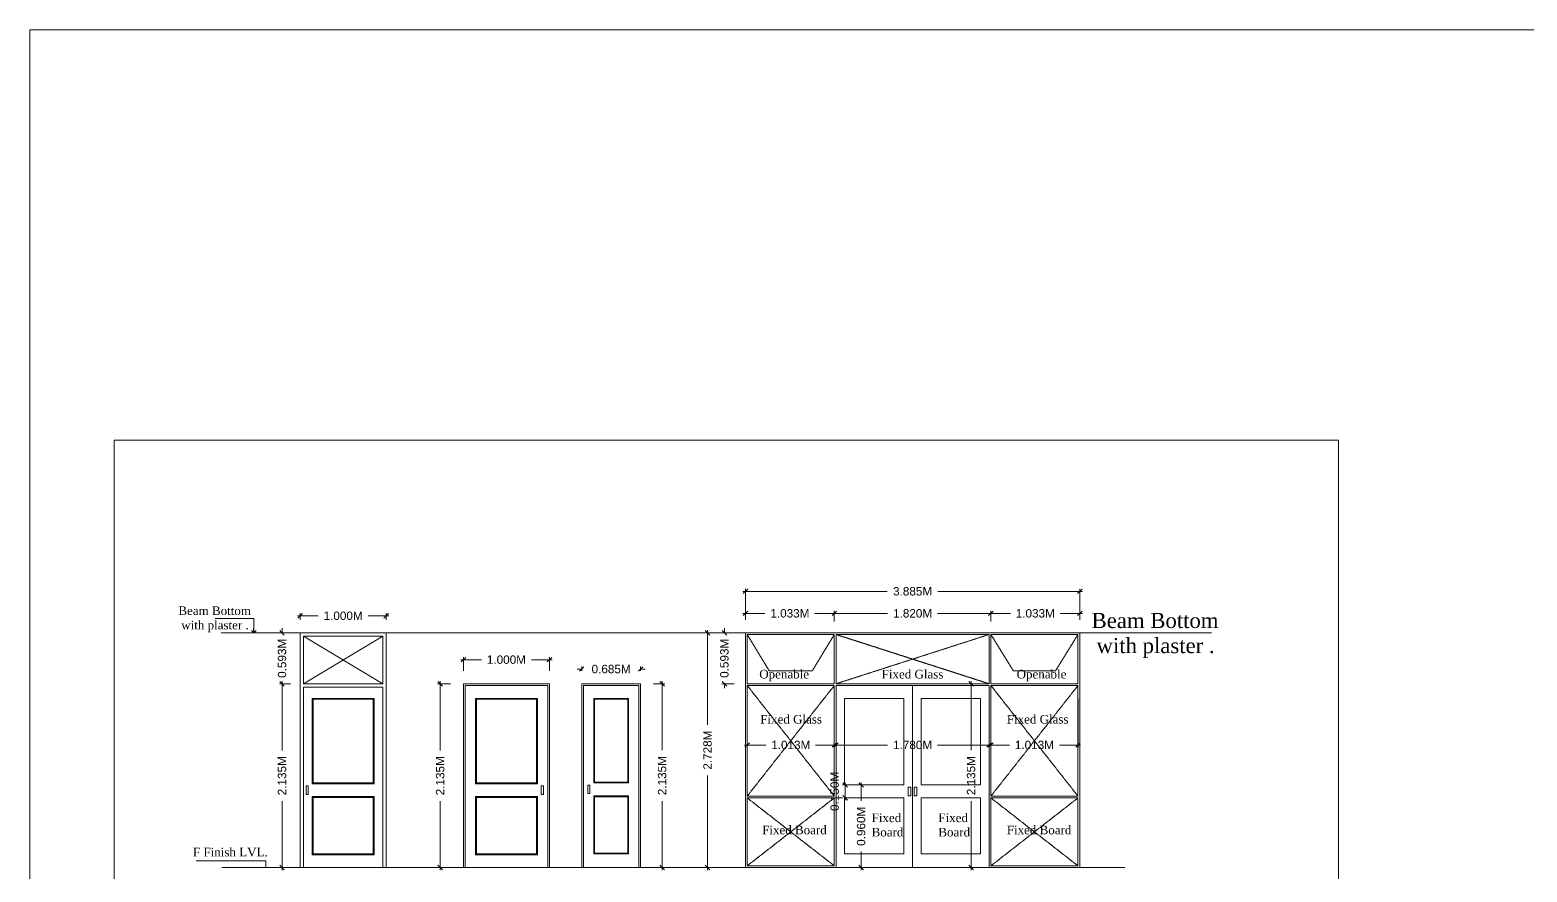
# Model space of a CAD drawing. Header units: metres. Extents: x 1545540 to 2027037, y 435419 to 693806.
# Drawn here: x 1722052 to 1739453, y 469686 to 479468 of the extents above; entities that cross this region are included whole.
import ezdxf

# ---------------------------------------------------------------- set-up
doc = ezdxf.new("R2010")
doc.units = ezdxf.units.M
doc.header["$LTSCALE"] = 1000
doc.header["$PDMODE"] = 35
doc.linetypes.add('ACAD_ISO02W100', pattern=[15, 12, -3])
doc.layers.get('Defpoints').update_dxf_attribs({"lineweight": 18})
doc.layers.add('dimen', color=1, linetype='Continuous')
doc.layers.add('text', color=7, linetype='Continuous')
doc.layers.add('elevation', color=1, linetype='Continuous', lineweight=13)
doc.layers.add('Window n door', color=150, linetype='Continuous', lineweight=15)
doc.styles.add('dim-stylus bt', font='arial.ttf')
doc.styles.add('L120', font='simplex.shx', dxfattribs={"height": 1})
doc.dimstyles.new('1      100 (big)', dxfattribs={"dimscale": 75, "dimtxt": 5, "dimasz": 3.5, "dimexe": 1.5, "dimexo": 2, "dimgap": 1, "dimtad": 0, "dimdec": 3, "dimlfac": 0.001, "dimzin": 0, "dimdsep": 46, "dimtxsty": 'dim-stylus bt', "dimblk": 'OBLIQUE', "dimcen": 0, "dimdle": 0.6, "dimclrd": 256, "dimclre": 7, "dimclrt": 256, "dimadec": 0, "dimazin": 0, "dimtfac": 0.7, "dimtdec": 3, "dimtofl": 0, "dimtmove": 1, "dimatfit": 3, "dimldrblk": 'OPEN90', "dimfxl": 0, "dimtolj": 1, "dimtzin": 0, "dimlwd": 15, "dimlwe": 15, "dimarcsym": 0})
doc.dimstyles.new('Tabrej', dxfattribs={"dimtxt": 0.32, "dimasz": 0.2, "dimexe": 0, "dimexo": 0.15, "dimgap": 0.09, "dimtad": 0, "dimdec": 3, "dimzin": 0, "dimdsep": 46, "dimtxsty": 'dim-stylus bt', "dimblk": 'ARCHTICK', "dimcen": 0, "dimdle": 0.05, "dimclrd": 256, "dimclre": 256, "dimclrt": 7, "dimadec": 0, "dimazin": 0, "dimtfac": 1, "dimtdec": 3, "dimtofl": 0, "dimtmove": 0, "dimatfit": 1, "dimfxl": 0, "dimtolj": 1, "dimtzin": 0, "dimlwd": -1, "dimlwe": -1, "dimarcsym": 0})

# ---------------------------------------------------------------- blocks, each defined once
blk = doc.blocks.new('_ArchTick')
at = {"color": 0, "const_width": 0.15}
blk.add_lwpolyline([(-0.5, -0.5), (0.5, 0.5)], dxfattribs=at)
blk = doc.blocks.new('_Oblique')
at = {"color": 0, "linetype": 'ByBlock', "lineweight": -2}
blk.add_line((-0.5, -0.5), (0.5, 0.5), dxfattribs=at)
blk = doc.blocks.new('*D315')
at = {"layer": 'Defpoints', "color": 0, "transparency": 16777216}
for p in [(1730369, 472466), (1730124, 471873), (1730389, 471873)]:
    blk.add_point(p, dxfattribs=at)
at = {"layer": 'dimen', "color": 7, "lineweight": 15, "transparency": 16777216}
for p, q in [((1730219, 472466), (1730094, 472466)), ((1730239, 471873), (1730094, 471873))]:
    blk.add_line(p, q, dxfattribs=at)
at = {"layer": 'dimen', "lineweight": 15, "transparency": 16777216}
for p, q in [((1730124, 472466), (1730124, 472518)), ((1730124, 471873), (1730124, 471821))]:
    blk.add_line(p, q, dxfattribs=at)
at = {"layer": 'dimen', "lineweight": 15, "transparency": 16777216, "xscale": 52.5, "yscale": 52.5, "zscale": 52.5}
for p, rotation in [((1730124, 472466), 270), ((1730124, 471873), 90)]:
    blk.add_blockref('_Oblique', p, dxfattribs=dict(at, rotation=rotation))
at = {"layer": 'dimen', "transparency": 16777216, "insert": (1730124, 472169), "char_height": 97.5, "attachment_point": 5, "rotation": 90, "style": 'dim-stylus bt'}
blk.add_mtext('\\A1;0.593M', dxfattribs=at)
blk = doc.blocks.new('_Open90')
at = {"color": 0, "linetype": 'ByBlock', "lineweight": -2}
for p, q in [((0, 0), (-1, 0)), ((-0.5, 0.5), (0, 0)), ((0, 0), (-0.5, -0.5))]:
    blk.add_line(p, q, dxfattribs=at)
blk = doc.blocks.new('*D316')
at = {"layer": 'Defpoints', "color": 0, "transparency": 16777216}
for p in [(1730369, 472466), (1729928, 469738), (1730369, 469738)]:
    blk.add_point(p, dxfattribs=at)
at = {"layer": 'dimen', "color": 7, "lineweight": 15, "transparency": 16777216}
for p, q in [((1730219, 472466), (1729898, 472466)), ((1730219, 469738), (1729898, 469738))]:
    blk.add_line(p, q, dxfattribs=at)
at = {"layer": 'dimen', "lineweight": 15, "transparency": 16777216}
for p, q in [((1729928, 472496), (1729928, 471397)), ((1729928, 469708), (1729928, 470807))]:
    blk.add_line(p, q, dxfattribs=at)
at = {"layer": 'dimen', "lineweight": 15, "transparency": 16777216, "xscale": 52.5, "yscale": 52.5, "zscale": 52.5}
for p, rotation in [((1729928, 472466), 90), ((1729928, 469738), 270)]:
    blk.add_blockref('_Oblique', p, dxfattribs=dict(at, rotation=rotation))
at = {"layer": 'dimen', "transparency": 16777216, "insert": (1729928, 471102), "char_height": 97.5, "attachment_point": 5, "rotation": 90, "style": 'dim-stylus bt'}
blk.add_mtext('\\A1;2.728M', dxfattribs=at)
blk = doc.blocks.new('*D317')
at = {"layer": 'Defpoints', "color": 0, "transparency": 16777216}
for p in [(1733221, 472691), (1731401, 472446), (1733221, 472446)]:
    blk.add_point(p, dxfattribs=at)
at = {"layer": 'dimen', "lineweight": 15, "transparency": 16777216}
for p, q in [((1731371, 472691), (1732021, 472691)), ((1733251, 472691), (1732601, 472691))]:
    blk.add_line(p, q, dxfattribs=at)
at = {"layer": 'dimen', "color": 7, "lineweight": 15, "transparency": 16777216}
for p, q in [((1731401, 472596), (1731401, 472721)), ((1733221, 472596), (1733221, 472721))]:
    blk.add_line(p, q, dxfattribs=at)
at = {"layer": 'dimen', "lineweight": 15, "transparency": 16777216, "xscale": 52.5, "yscale": 52.5, "zscale": 52.5, "rotation": 180}
blk.add_blockref('_Oblique', (1731401, 472691), dxfattribs=at)
at = {"layer": 'dimen', "lineweight": 15, "transparency": 16777216, "xscale": 52.5, "yscale": 52.5, "zscale": 52.5}
blk.add_blockref('_Oblique', (1733221, 472691), dxfattribs=at)
at = {"layer": 'dimen', "transparency": 16777216, "insert": (1732311, 472691), "char_height": 97.5, "attachment_point": 5, "style": 'dim-stylus bt'}
blk.add_mtext('\\A1;1.820M', dxfattribs=at)
blk = doc.blocks.new('*D318')
at = {"layer": 'Defpoints', "color": 0, "transparency": 16777216}
for p in [(1730369, 472691), (1730369, 472466), (1731401, 472446)]:
    blk.add_point(p, dxfattribs=at)
at = {"layer": 'dimen', "lineweight": 15, "transparency": 16777216}
for p, q in [((1730339, 472691), (1730595, 472691)), ((1731431, 472691), (1731174, 472691))]:
    blk.add_line(p, q, dxfattribs=at)
at = {"layer": 'dimen', "color": 7, "lineweight": 15, "transparency": 16777216}
for p, q in [((1730369, 472616), (1730369, 472721)), ((1731401, 472596), (1731401, 472721))]:
    blk.add_line(p, q, dxfattribs=at)
at = {"layer": 'dimen', "lineweight": 15, "transparency": 16777216, "xscale": 52.5, "yscale": 52.5, "zscale": 52.5, "rotation": 180}
blk.add_blockref('_Oblique', (1730369, 472691), dxfattribs=at)
at = {"layer": 'dimen', "lineweight": 15, "transparency": 16777216, "xscale": 52.5, "yscale": 52.5, "zscale": 52.5}
blk.add_blockref('_Oblique', (1731401, 472691), dxfattribs=at)
at = {"layer": 'dimen', "transparency": 16777216, "insert": (1730885, 472691), "char_height": 97.5, "attachment_point": 5, "style": 'dim-stylus bt'}
blk.add_mtext('\\A1;1.033M', dxfattribs=at)
blk = doc.blocks.new('*D319')
at = {"layer": 'Defpoints', "color": 0, "transparency": 16777216}
for p in [(1734254, 472691), (1734254, 472466), (1733221, 472446)]:
    blk.add_point(p, dxfattribs=at)
at = {"layer": 'dimen', "lineweight": 15, "transparency": 16777216}
for p, q in [((1733191, 472691), (1733448, 472691)), ((1734284, 472691), (1734027, 472691))]:
    blk.add_line(p, q, dxfattribs=at)
at = {"layer": 'dimen', "color": 7, "lineweight": 15, "transparency": 16777216}
for p, q in [((1733221, 472596), (1733221, 472721)), ((1734254, 472616), (1734254, 472721))]:
    blk.add_line(p, q, dxfattribs=at)
at = {"layer": 'dimen', "lineweight": 15, "transparency": 16777216, "xscale": 52.5, "yscale": 52.5, "zscale": 52.5, "rotation": 180}
blk.add_blockref('_Oblique', (1733221, 472691), dxfattribs=at)
at = {"layer": 'dimen', "lineweight": 15, "transparency": 16777216, "xscale": 52.5, "yscale": 52.5, "zscale": 52.5}
blk.add_blockref('_Oblique', (1734254, 472691), dxfattribs=at)
at = {"layer": 'dimen', "transparency": 16777216, "insert": (1733737, 472691), "char_height": 97.5, "attachment_point": 5, "style": 'dim-stylus bt'}
blk.add_mtext('\\A1;1.033M', dxfattribs=at)
blk = doc.blocks.new('*D320')
at = {"layer": 'Defpoints', "color": 0, "transparency": 16777216}
for p in [(1734254, 472947), (1730369, 472466), (1734254, 472466)]:
    blk.add_point(p, dxfattribs=at)
at = {"layer": 'dimen', "color": 7, "lineweight": 15, "transparency": 16777216}
for p, q in [((1730369, 472616), (1730369, 472977)), ((1734254, 472616), (1734254, 472977))]:
    blk.add_line(p, q, dxfattribs=at)
at = {"layer": 'dimen', "lineweight": 15, "transparency": 16777216}
for p, q in [((1730339, 472947), (1732017, 472947)), ((1734284, 472947), (1732605, 472947))]:
    blk.add_line(p, q, dxfattribs=at)
at = {"layer": 'dimen', "lineweight": 15, "transparency": 16777216, "xscale": 52.5, "yscale": 52.5, "zscale": 52.5, "rotation": 180}
blk.add_blockref('_Oblique', (1730369, 472947), dxfattribs=at)
at = {"layer": 'dimen', "lineweight": 15, "transparency": 16777216, "xscale": 52.5, "yscale": 52.5, "zscale": 52.5}
blk.add_blockref('_Oblique', (1734254, 472947), dxfattribs=at)
at = {"layer": 'dimen', "transparency": 16777216, "insert": (1732311, 472947), "char_height": 97.5, "attachment_point": 5, "style": 'dim-stylus bt'}
blk.add_mtext('\\A1;3.885M', dxfattribs=at)
blk = doc.blocks.new('*D321')
at = {"layer": 'Defpoints', "color": 0, "transparency": 16777216}
for p in [(1730389, 471853), (1731401, 471853), (1731401, 471162)]:
    blk.add_point(p, dxfattribs=at)
at = {"layer": 'dimen', "color": 7, "lineweight": 15, "transparency": 16777216}
for p, q in [((1730389, 471703), (1730389, 471132)), ((1731401, 471703), (1731401, 471132))]:
    blk.add_line(p, q, dxfattribs=at)
at = {"layer": 'dimen', "lineweight": 15, "transparency": 16777216}
for p, q in [((1730359, 471162), (1730605, 471162)), ((1731431, 471162), (1731184, 471162))]:
    blk.add_line(p, q, dxfattribs=at)
at = {"layer": 'dimen', "lineweight": 15, "transparency": 16777216, "xscale": 52.5, "yscale": 52.5, "zscale": 52.5, "rotation": 180}
blk.add_blockref('_Oblique', (1730389, 471162), dxfattribs=at)
at = {"layer": 'dimen', "lineweight": 15, "transparency": 16777216, "xscale": 52.5, "yscale": 52.5, "zscale": 52.5}
blk.add_blockref('_Oblique', (1731401, 471162), dxfattribs=at)
at = {"layer": 'dimen', "transparency": 16777216, "insert": (1730895, 471162), "char_height": 97.5, "attachment_point": 5, "style": 'dim-stylus bt'}
blk.add_mtext('\\A1;1.013M', dxfattribs=at)
blk = doc.blocks.new('*D322')
at = {"layer": 'Defpoints', "color": 0, "transparency": 16777216}
for p in [(1731421, 471853), (1733201, 471853), (1731421, 471162)]:
    blk.add_point(p, dxfattribs=at)
at = {"layer": 'dimen', "color": 7, "lineweight": 15, "transparency": 16777216}
for p, q in [((1731421, 471703), (1731421, 471132)), ((1733201, 471703), (1733201, 471132))]:
    blk.add_line(p, q, dxfattribs=at)
at = {"layer": 'dimen', "lineweight": 15, "transparency": 16777216}
for p, q in [((1731391, 471162), (1732021, 471162)), ((1733231, 471162), (1732601, 471162))]:
    blk.add_line(p, q, dxfattribs=at)
at = {"layer": 'dimen', "lineweight": 15, "transparency": 16777216, "xscale": 52.5, "yscale": 52.5, "zscale": 52.5, "rotation": 180}
blk.add_blockref('_Oblique', (1731421, 471162), dxfattribs=at)
at = {"layer": 'dimen', "lineweight": 15, "transparency": 16777216, "xscale": 52.5, "yscale": 52.5, "zscale": 52.5}
blk.add_blockref('_Oblique', (1733201, 471162), dxfattribs=at)
at = {"layer": 'dimen', "transparency": 16777216, "insert": (1732311, 471162), "char_height": 97.5, "attachment_point": 5, "style": 'dim-stylus bt'}
blk.add_mtext('\\A1;1.780M', dxfattribs=at)
blk = doc.blocks.new('*D323')
at = {"layer": 'Defpoints', "color": 0, "transparency": 16777216}
for p in [(1733221, 471853), (1734234, 471853), (1733221, 471162)]:
    blk.add_point(p, dxfattribs=at)
at = {"layer": 'dimen', "color": 7, "lineweight": 15, "transparency": 16777216}
for p, q in [((1733221, 471703), (1733221, 471132)), ((1734234, 471703), (1734234, 471132))]:
    blk.add_line(p, q, dxfattribs=at)
at = {"layer": 'dimen', "lineweight": 15, "transparency": 16777216}
for p, q in [((1733191, 471162), (1733438, 471162)), ((1734264, 471162), (1734017, 471162))]:
    blk.add_line(p, q, dxfattribs=at)
at = {"layer": 'dimen', "lineweight": 15, "transparency": 16777216, "xscale": 52.5, "yscale": 52.5, "zscale": 52.5, "rotation": 180}
blk.add_blockref('_Oblique', (1733221, 471162), dxfattribs=at)
at = {"layer": 'dimen', "lineweight": 15, "transparency": 16777216, "xscale": 52.5, "yscale": 52.5, "zscale": 52.5}
blk.add_blockref('_Oblique', (1734234, 471162), dxfattribs=at)
at = {"layer": 'dimen', "transparency": 16777216, "insert": (1733727, 471162), "char_height": 97.5, "attachment_point": 5, "style": 'dim-stylus bt'}
blk.add_mtext('\\A1;1.013M', dxfattribs=at)
blk = doc.blocks.new('*D324')
at = {"layer": 'Defpoints', "color": 0, "transparency": 16777216}
for p in [(1731713, 470698), (1731713, 470698), (1731713, 469738)]:
    blk.add_point(p, dxfattribs=at)
at = {"layer": 'dimen', "lineweight": 15, "transparency": 16777216}
for p, q in [((1731713, 470728), (1731713, 470512)), ((1731713, 469708), (1731713, 469924))]:
    blk.add_line(p, q, dxfattribs=at)
at = {"layer": 'dimen', "color": 7, "lineweight": 15, "transparency": 16777216}
for p, q in [((1731563, 470698), (1731683, 470698)), ((1731563, 469738), (1731683, 469738))]:
    blk.add_line(p, q, dxfattribs=at)
at = {"layer": 'dimen', "lineweight": 15, "transparency": 16777216, "xscale": 52.5, "yscale": 52.5, "zscale": 52.5}
for p, rotation in [((1731713, 470698), 90), ((1731713, 469738), 270)]:
    blk.add_blockref('_Oblique', p, dxfattribs=dict(at, rotation=rotation))
at = {"layer": 'dimen', "transparency": 16777216, "insert": (1731713, 470218), "char_height": 97.5, "attachment_point": 5, "rotation": 90, "style": 'dim-stylus bt'}
blk.add_mtext('\\A1;0.960M', dxfattribs=at)
blk = doc.blocks.new('*D325')
at = {"layer": 'Defpoints', "color": 0, "transparency": 16777216}
for p in [(1731528, 470548), (1731528, 470548), (1732211, 470698)]:
    blk.add_point(p, dxfattribs=at)
at = {"layer": 'dimen', "lineweight": 15, "transparency": 16777216}
blk.add_line((1731528, 470728), (1731528, 470518), dxfattribs=at)
at = {"layer": 'dimen', "color": 7, "lineweight": 15, "transparency": 16777216}
for p, q in [((1731378, 470548), (1731498, 470548)), ((1732061, 470698), (1731498, 470698))]:
    blk.add_line(p, q, dxfattribs=at)
at = {"layer": 'dimen', "lineweight": 15, "transparency": 16777216, "xscale": 52.5, "yscale": 52.5, "zscale": 52.5}
for p, rotation in [((1731528, 470698), 90), ((1731528, 470548), 270)]:
    blk.add_blockref('_Oblique', p, dxfattribs=dict(at, rotation=rotation))
at = {"layer": 'dimen', "transparency": 16777216, "insert": (1731405, 470623), "char_height": 97.5, "attachment_point": 5, "rotation": 90, "style": 'dim-stylus bt'}
blk.add_mtext('\\A1;0.150M', dxfattribs=at)
blk = doc.blocks.new('*D326')
at = {"layer": 'Defpoints', "color": 0, "transparency": 16777216}
for p in [(1732991, 471873), (1732991, 469738), (1732991, 469738)]:
    blk.add_point(p, dxfattribs=at)
at = {"layer": 'dimen', "color": 7, "lineweight": 15, "transparency": 16777216}
for p, q in [((1732841, 471873), (1732961, 471873)), ((1732841, 469738), (1732961, 469738))]:
    blk.add_line(p, q, dxfattribs=at)
at = {"layer": 'dimen', "lineweight": 15, "transparency": 16777216}
for p, q in [((1732991, 471903), (1732991, 471101)), ((1732991, 469708), (1732991, 470511))]:
    blk.add_line(p, q, dxfattribs=at)
at = {"layer": 'dimen', "lineweight": 15, "transparency": 16777216, "xscale": 52.5, "yscale": 52.5, "zscale": 52.5}
for p, rotation in [((1732991, 471873), 90), ((1732991, 469738), 270)]:
    blk.add_blockref('_Oblique', p, dxfattribs=dict(at, rotation=rotation))
at = {"layer": 'dimen', "transparency": 16777216, "insert": (1732991, 470806), "char_height": 97.5, "attachment_point": 5, "rotation": 90, "style": 'dim-stylus bt'}
blk.add_mtext('\\A1;2.135M', dxfattribs=at)
blk = doc.blocks.new('*D341')
at = {"layer": 'Defpoints', "color": 0, "transparency": 16777216}
for p in [(1726192, 472663), (1725192, 472466), (1726192, 472466)]:
    blk.add_point(p, dxfattribs=at)
at = {"layer": 'dimen', "lineweight": 15, "transparency": 16777216}
for p, q in [((1725162, 472663), (1725402, 472663)), ((1726222, 472663), (1725982, 472663))]:
    blk.add_line(p, q, dxfattribs=at)
at = {"layer": 'dimen', "color": 7, "lineweight": 15, "transparency": 16777216}
for p, q in [((1725192, 472616), (1725192, 472693)), ((1726192, 472616), (1726192, 472693))]:
    blk.add_line(p, q, dxfattribs=at)
at = {"layer": 'dimen', "lineweight": 15, "transparency": 16777216, "xscale": 52.5, "yscale": 52.5, "zscale": 52.5, "rotation": 180}
blk.add_blockref('_Oblique', (1725192, 472663), dxfattribs=at)
at = {"layer": 'dimen', "lineweight": 15, "transparency": 16777216, "xscale": 52.5, "yscale": 52.5, "zscale": 52.5}
blk.add_blockref('_Oblique', (1726192, 472663), dxfattribs=at)
at = {"layer": 'dimen', "transparency": 16777216, "insert": (1725692, 472663), "char_height": 97.5, "attachment_point": 5, "style": 'dim-stylus bt'}
blk.add_mtext('\\A1;1.000M', dxfattribs=at)
blk = doc.blocks.new('*D342')
at = {"layer": 'Defpoints', "color": 0, "transparency": 16777216}
for p in [(1724982, 472466), (1725230, 472466), (1725230, 471873)]:
    blk.add_point(p, dxfattribs=at)
at = {"layer": 'dimen', "color": 7, "lineweight": 15, "transparency": 16777216}
for p, q in [((1725080, 472466), (1724952, 472466)), ((1725080, 471873), (1724952, 471873))]:
    blk.add_line(p, q, dxfattribs=at)
at = {"layer": 'dimen', "lineweight": 15, "transparency": 16777216}
for p, q in [((1724982, 472466), (1724982, 472518)), ((1724982, 471873), (1724982, 471820))]:
    blk.add_line(p, q, dxfattribs=at)
at = {"layer": 'dimen', "lineweight": 15, "transparency": 16777216, "xscale": 52.5, "yscale": 52.5, "zscale": 52.5}
for p, rotation in [((1724982, 472466), 270), ((1724982, 471873), 90)]:
    blk.add_blockref('_Oblique', p, dxfattribs=dict(at, rotation=rotation))
at = {"layer": 'dimen', "transparency": 16777216, "insert": (1724982, 472169), "char_height": 97.5, "attachment_point": 5, "rotation": 90, "style": 'dim-stylus bt'}
blk.add_mtext('\\A1;0.593M', dxfattribs=at)
blk = doc.blocks.new('*D343')
at = {"layer": 'Defpoints', "color": 0, "transparency": 16777216}
for p in [(1725230, 471873), (1724982, 469738), (1725230, 469738)]:
    blk.add_point(p, dxfattribs=at)
at = {"layer": 'dimen', "color": 7, "lineweight": 15, "transparency": 16777216}
for p, q in [((1725080, 471873), (1724952, 471873)), ((1725080, 469738), (1724952, 469738))]:
    blk.add_line(p, q, dxfattribs=at)
at = {"layer": 'dimen', "lineweight": 15, "transparency": 16777216}
for p, q in [((1724982, 471903), (1724982, 471100)), ((1724982, 469708), (1724982, 470510))]:
    blk.add_line(p, q, dxfattribs=at)
at = {"layer": 'dimen', "lineweight": 15, "transparency": 16777216, "xscale": 52.5, "yscale": 52.5, "zscale": 52.5}
for p, rotation in [((1724982, 471873), 90), ((1724982, 469738), 270)]:
    blk.add_blockref('_Oblique', p, dxfattribs=dict(at, rotation=rotation))
at = {"layer": 'dimen', "transparency": 16777216, "insert": (1724982, 470805), "char_height": 97.5, "attachment_point": 5, "rotation": 90, "style": 'dim-stylus bt'}
blk.add_mtext('\\A1;2.135M', dxfattribs=at)
blk = doc.blocks.new('*D344')
at = {"layer": 'Defpoints', "color": 0, "transparency": 16777216}
for p in [(1726820, 471873), (1727090, 471873), (1727090, 469738)]:
    blk.add_point(p, dxfattribs=at)
at = {"layer": 'dimen', "color": 7, "lineweight": 15, "transparency": 16777216}
for p, q in [((1726940, 471873), (1726790, 471873)), ((1726940, 469738), (1726790, 469738))]:
    blk.add_line(p, q, dxfattribs=at)
at = {"layer": 'dimen', "lineweight": 15, "transparency": 16777216}
for p, q in [((1726820, 471903), (1726820, 471100)), ((1726820, 469708), (1726820, 470510))]:
    blk.add_line(p, q, dxfattribs=at)
at = {"layer": 'dimen', "lineweight": 15, "transparency": 16777216, "xscale": 52.5, "yscale": 52.5, "zscale": 52.5}
for p, rotation in [((1726820, 471873), 90), ((1726820, 469738), 270)]:
    blk.add_blockref('_Oblique', p, dxfattribs=dict(at, rotation=rotation))
at = {"layer": 'dimen', "transparency": 16777216, "insert": (1726820, 470805), "char_height": 97.5, "attachment_point": 5, "rotation": 90, "style": 'dim-stylus bt'}
blk.add_mtext('\\A1;2.135M', dxfattribs=at)
blk = doc.blocks.new('*D345')
at = {"layer": 'Defpoints', "color": 0, "transparency": 16777216}
for p in [(1728090, 472153), (1727090, 471873), (1728090, 471873)]:
    blk.add_point(p, dxfattribs=at)
at = {"layer": 'dimen', "lineweight": 15, "transparency": 16777216}
for p, q in [((1727060, 472153), (1727301, 472153)), ((1728120, 472153), (1727880, 472153))]:
    blk.add_line(p, q, dxfattribs=at)
at = {"layer": 'dimen', "color": 7, "lineweight": 15, "transparency": 16777216}
for p, q in [((1727090, 472023), (1727090, 472183)), ((1728090, 472023), (1728090, 472183))]:
    blk.add_line(p, q, dxfattribs=at)
at = {"layer": 'dimen', "lineweight": 15, "transparency": 16777216, "xscale": 52.5, "yscale": 52.5, "zscale": 52.5, "rotation": 180}
blk.add_blockref('_Oblique', (1727090, 472153), dxfattribs=at)
at = {"layer": 'dimen', "lineweight": 15, "transparency": 16777216, "xscale": 52.5, "yscale": 52.5, "zscale": 52.5}
blk.add_blockref('_Oblique', (1728090, 472153), dxfattribs=at)
at = {"layer": 'dimen', "transparency": 16777216, "insert": (1727590, 472153), "char_height": 97.5, "attachment_point": 5, "style": 'dim-stylus bt'}
blk.add_mtext('\\A1;1.000M', dxfattribs=at)
blk = doc.blocks.new('*D346')
at = {"layer": 'Defpoints', "color": 0, "transparency": 16777216}
for p in [(1728465, 472044), (1728465, 471873), (1729150, 471873)]:
    blk.add_point(p, dxfattribs=at)
at = {"layer": 'dimen', "lineweight": 15, "transparency": 16777216}
for p, q in [((1728465, 472044), (1728412, 472044)), ((1729150, 472044), (1729202, 472044))]:
    blk.add_line(p, q, dxfattribs=at)
at = {"layer": 'dimen', "color": 7, "lineweight": 15, "transparency": 16777216}
for p, q in [((1728465, 472023), (1728465, 472074)), ((1729150, 472023), (1729150, 472074))]:
    blk.add_line(p, q, dxfattribs=at)
at = {"layer": 'dimen', "lineweight": 15, "transparency": 16777216, "xscale": 52.5, "yscale": 52.5, "zscale": 52.5}
blk.add_blockref('_Oblique', (1728465, 472044), dxfattribs=at)
at = {"layer": 'dimen', "lineweight": 15, "transparency": 16777216, "xscale": 52.5, "yscale": 52.5, "zscale": 52.5, "rotation": 180}
blk.add_blockref('_Oblique', (1729150, 472044), dxfattribs=at)
at = {"layer": 'dimen', "transparency": 16777216, "insert": (1728807, 472044), "char_height": 97.5, "attachment_point": 5, "style": 'dim-stylus bt'}
blk.add_mtext('\\A1;0.685M', dxfattribs=at)
blk = doc.blocks.new('*D347')
at = {"layer": 'Defpoints', "color": 0, "transparency": 16777216}
for p in [(1729150, 471873), (1729150, 469738), (1729400, 469738)]:
    blk.add_point(p, dxfattribs=at)
at = {"layer": 'dimen', "color": 7, "lineweight": 15, "transparency": 16777216}
for p, q in [((1729300, 471873), (1729430, 471873)), ((1729300, 469738), (1729430, 469738))]:
    blk.add_line(p, q, dxfattribs=at)
at = {"layer": 'dimen', "lineweight": 15, "transparency": 16777216}
for p, q in [((1729400, 471903), (1729400, 471101)), ((1729400, 469708), (1729400, 470511))]:
    blk.add_line(p, q, dxfattribs=at)
at = {"layer": 'dimen', "lineweight": 15, "transparency": 16777216, "xscale": 52.5, "yscale": 52.5, "zscale": 52.5}
for p, rotation in [((1729400, 471873), 90), ((1729400, 469738), 270)]:
    blk.add_blockref('_Oblique', p, dxfattribs=dict(at, rotation=rotation))
at = {"layer": 'dimen', "transparency": 16777216, "insert": (1729400, 470806), "char_height": 97.5, "attachment_point": 5, "rotation": 90, "style": 'dim-stylus bt'}
blk.add_mtext('\\A1;2.135M', dxfattribs=at)

msp = doc.modelspace()

# ---------------------------------------------------------------- linework, layer by layer
at = {"layer": 'Defpoints', "ltscale": 50}
for p, q in [((1722051.6517, 479467.9928), (1804765.9863, 479467.9928)), ((1722051.6517, 448293.9427), (1722051.6517, 479467.9928))]:
    msp.add_line(p, q, dxfattribs=at)
at = {"layer": 'Defpoints', "ltscale": 0.05}
msp.add_lwpolyline([(1723028.9, 474702.2909), (1737262.8445, 474702.2909), (1737262.8445, 463307.0923), (1723028.9, 463249.1853)], close=True, dxfattribs=at)
at = {"layer": 'elevation', "ltscale": 0.05}
for p, q in [((1724273.6535, 472465.7712), (1735783.7313, 472465.7712)), ((1724281.6535, 469738.1201), (1734778.7259, 469738.1201))]:
    msp.add_line(p, q, dxfattribs=at)
at = {"layer": 'Window n door', "ltscale": 0.05}
for p, q in [((1725191.9163, 472465.7712), (1725191.9163, 470107.7712)), ((1725191.9163, 471854.7712), (1725191.9163, 472425.7712)), ((1726153.9163, 472427.7712), (1725229.9163, 472427.7712)), ((1725229.9163, 471872.7712), (1725229.9163, 472427.7712)), ((1725229.9163, 472427.7712), (1725229.9163, 471872.7712)), ((1726153.9163, 472427.7712), (1725229.9163, 471872.7712)), ((1725229.9163, 472427.7712), (1726153.9163, 471872.7712)), ((1726153.9163, 471872.7712), (1726153.9163, 472427.7712)), ((1731401.0439, 472445.7712), (1730388.5439, 472445.7712)), ((1730388.5439, 472445.7712), (1730388.5439, 471873.1201)), ((1731401.0439, 472445.7712), (1731401.0439, 471873.1201)), ((1731421.0439, 472445.7712), (1731421.0439, 471873.1201)), ((1733201.0439, 472445.7712), (1731421.0439, 472445.7712)), ((1733201.0439, 472445.7712), (1733201.0439, 471873.1201)), ((1733221.0439, 472445.7712), (1733221.0439, 471873.1201)), ((1734233.5439, 472445.7712), (1733221.0439, 472445.7712)), ((1734233.5439, 472445.7712), (1734233.5439, 471873.1201)), ((1725229.9163, 471872.7712), (1726153.9163, 471872.7712)), ((1725229.9163, 471834.7712), (1725229.9163, 470107.7712)), ((1726153.9163, 471834.7712), (1726153.9163, 469738.1201)), ((1727090.2244, 471872.7712), (1727090.2244, 469738.1201)), ((1728070.2244, 471852.7712), (1727110.2244, 471852.7712)), ((1729149.644, 471873.1201), (1728464.644, 471873.1201)), ((1728464.644, 471873.1201), (1728464.644, 469738.1201)), ((1729129.644, 471853.1201), (1728484.644, 471853.1201)), ((1728484.644, 471853.1201), (1728484.644, 469738.1201)), ((1729129.644, 469738.1201), (1729129.644, 471853.1201)), ((1729149.644, 469738.1201), (1729149.644, 471873.1201)), ((1730388.5439, 471873.1201), (1731401.0439, 471873.1201)), ((1730388.5439, 471853.1201), (1731401.0439, 471853.1201)), ((1730388.5439, 471853.1201), (1730388.5439, 470567.8417)), ((1731401.0439, 471853.1201), (1731401.0439, 470567.8417)), ((1731421.0439, 471873.1201), (1733201.0439, 471873.1201)), ((1731421.0439, 471853.1201), (1733201.0439, 471853.1201)), ((1731421.0439, 471853.1201), (1731421.0439, 469738.1201)), ((1732311.0439, 471853.1201), (1732311.0439, 469738.1201)), ((1733201.0439, 471853.1201), (1733201.0439, 469738.1201)), ((1733221.0439, 471873.1201), (1734233.5439, 471873.1201)), ((1733221.0439, 471853.1201), (1734233.5439, 471853.1201)), ((1733221.0439, 471853.1201), (1733221.0439, 470567.8417)), ((1734233.5439, 470567.8417), (1734233.5439, 471853.1201)), ((1725331.9163, 471702.7712), (1726051.9163, 471702.7712)), ((1725341.9163, 471692.7712), (1725331.9163, 471702.7712)), ((1725341.9163, 471692.7712), (1726041.9163, 471692.7712)), ((1726051.9163, 471702.7712), (1726041.9163, 471692.7712)), ((1727950.2244, 471702.7712), (1727230.2244, 471702.7712)), ((1727230.2244, 471702.7712), (1727240.2244, 471692.7712)), ((1727940.2244, 471692.7712), (1727240.2244, 471692.7712)), ((1727940.2244, 471692.7712), (1727950.2244, 471702.7712)), ((1728604.644, 471703.1201), (1728604.644, 470721.7944)), ((1729009.644, 471703.1201), (1728604.644, 471703.1201)), ((1728614.644, 471693.1201), (1728604.644, 471703.1201)), ((1728614.644, 471693.1201), (1728614.644, 470731.7944)), ((1728999.644, 471693.1201), (1728614.644, 471693.1201)), ((1729009.644, 471703.1201), (1728999.644, 471693.1201)), ((1728999.644, 470731.7944), (1728999.644, 471693.1201)), ((1729009.644, 470721.7944), (1729009.644, 471703.1201)), ((1731521.0439, 471703.1201), (1732211.0439, 471703.1201)), ((1732211.0439, 471703.1201), (1732211.0439, 470697.8417)), ((1732411.0439, 471703.1201), (1733101.0439, 471703.1201)), ((1732411.0439, 471703.1201), (1732411.0439, 470697.8417)), ((1725341.9163, 470722.7712), (1725331.9163, 470712.7712)), ((1726051.9163, 470712.7712), (1725331.9163, 470712.7712)), ((1726041.9163, 470722.7712), (1725341.9163, 470722.7712)), ((1726041.9163, 470722.7712), (1726051.9163, 470712.7712)), ((1727240.2244, 470722.7712), (1727230.2244, 470712.7712)), ((1727230.2244, 470712.7712), (1727950.2244, 470712.7712)), ((1727240.2244, 470722.7712), (1727940.2244, 470722.7712)), ((1727940.2244, 470722.7712), (1727950.2244, 470712.7712)), ((1728614.644, 470731.7944), (1728604.644, 470721.7944)), ((1729009.644, 470721.7944), (1728604.644, 470721.7944)), ((1728999.644, 470731.7944), (1728614.644, 470731.7944)), ((1728999.644, 470731.7944), (1729009.644, 470721.7944)), ((1726051.9163, 470562.7712), (1725331.9163, 470562.7712)), ((1725341.9163, 470552.7712), (1725331.9163, 470562.7712)), ((1726041.9163, 470552.7712), (1725341.9163, 470552.7712)), ((1726041.9163, 470552.7712), (1726051.9163, 470562.7712)), ((1727230.2244, 470562.7712), (1727950.2244, 470562.7712)), ((1727240.2244, 470552.7712), (1727230.2244, 470562.7712)), ((1727240.2244, 470552.7712), (1727940.2244, 470552.7712)), ((1727940.2244, 470552.7712), (1727950.2244, 470562.7712)), ((1728604.644, 470571.7944), (1728604.644, 469896.7944)), ((1729009.644, 470571.7944), (1728604.644, 470571.7944)), ((1728614.644, 470561.7944), (1728604.644, 470571.7944)), ((1728614.644, 470561.7944), (1728614.644, 469906.7944)), ((1728999.644, 470561.7944), (1728614.644, 470561.7944)), ((1729009.644, 470571.7944), (1728999.644, 470561.7944)), ((1728999.644, 469906.7944), (1728999.644, 470561.7944)), ((1729009.644, 469896.7944), (1729009.644, 470571.7944)), ((1730388.5439, 470567.8417), (1731401.0439, 470567.8417)), ((1730388.5439, 470547.8417), (1730388.5439, 469758.1201)), ((1730388.5439, 470547.8417), (1731401.0439, 470547.8417)), ((1731401.0439, 470547.8417), (1731401.0439, 469758.1201)), ((1732211.0439, 470547.8417), (1732211.0439, 469897.8417)), ((1732261.0439, 470672.8417), (1732261.0439, 470572.8417)), ((1732291.0439, 470672.8417), (1732291.0439, 470572.8417)), ((1732331.0439, 470672.8417), (1732331.0439, 470572.8417)), ((1732361.0439, 470672.8417), (1732361.0439, 470572.8417)), ((1732411.0439, 470547.8417), (1732411.0439, 469897.8417)), ((1733221.0439, 470567.8417), (1734233.5439, 470567.8417)), ((1733221.0439, 470547.8417), (1733221.0439, 469758.1201)), ((1733221.0439, 470547.8417), (1734233.5439, 470547.8417)), ((1734233.5439, 469758.1201), (1734233.5439, 470547.8417)), ((1725341.9163, 469897.7712), (1725331.9163, 469887.7712)), ((1725331.9163, 469887.7712), (1726051.9163, 469887.7712)), ((1725341.9163, 469897.7712), (1726041.9163, 469897.7712)), ((1726041.9163, 469897.7712), (1726051.9163, 469887.7712)), ((1727240.2244, 469897.7712), (1727230.2244, 469887.7712)), ((1727950.2244, 469887.7712), (1727230.2244, 469887.7712)), ((1727940.2244, 469897.7712), (1727240.2244, 469897.7712)), ((1727940.2244, 469897.7712), (1727950.2244, 469887.7712)), ((1728614.644, 469906.7944), (1728604.644, 469896.7944)), ((1729009.644, 469896.7944), (1728604.644, 469896.7944)), ((1728999.644, 469906.7944), (1728614.644, 469906.7944)), ((1728999.644, 469906.7944), (1729009.644, 469896.7944)), ((1725191.9163, 469738.1201), (1726191.9163, 469738.1201)), ((1728090.2244, 469738.1201), (1727090.2244, 469738.1201)), ((1728464.644, 469738.1201), (1729149.644, 469738.1201)), ((1730388.5439, 469758.1201), (1731401.0439, 469758.1201)), ((1733221.0439, 469758.1201), (1734233.5439, 469758.1201))]:
    msp.add_line(p, q, dxfattribs=at)
at = {"layer": 'Window n door', "linetype": 'ACAD_ISO02W100', "ltscale": 0.0004}
for p, q in [((1730388.5439, 472445.7712), (1730645.4192, 472022.0652)), ((1731401.0439, 472445.7712), (1731144.1685, 472022.0652)), ((1731421.0439, 472445.7712), (1733201.0439, 471873.1201)), ((1733201.0439, 472445.7712), (1731421.0439, 471873.1201)), ((1733221.0439, 472445.7712), (1733483.2874, 472022.0652)), ((1734233.5439, 472445.7712), (1733971.3003, 472022.0652)), ((1730645.4192, 472022.0652), (1731144.1685, 472022.0652)), ((1733483.2874, 472022.0652), (1733971.3003, 472022.0652)), ((1731401.0439, 471853.1201), (1730388.5439, 470567.8417)), ((1730388.5439, 471853.1201), (1731401.0439, 470567.8417)), ((1734233.5439, 471853.1201), (1733221.0439, 470567.8417)), ((1733221.0439, 471853.1201), (1734233.5439, 470567.8417)), ((1731401.0439, 470547.8417), (1730388.5439, 469758.1201)), ((1730388.5439, 470547.8417), (1731401.0439, 469758.1201)), ((1733221.0439, 470547.8417), (1734233.5439, 469758.1201)), ((1734233.5439, 470547.8417), (1733221.0439, 469758.1201))]:
    msp.add_line(p, q, dxfattribs=at)
at = {"layer": 'Window n door', "ltscale": 0.05}
for points in [[(1725191.9163, 472465.7712), (1726191.9163, 472465.7712), (1726191.9163, 469738.1201)], [(1730368.5439, 469738.1201), (1734253.5439, 469738.1201), (1734253.5439, 472465.7712), (1730368.5439, 472465.7712), (1730368.5439, 469738.1201)], [(1725229.9163, 472427.7712), (1726153.9163, 472427.7712), (1726153.9163, 471872.7712)], [(1725191.9163, 469738.1201), (1725191.9163, 471879.4928)], [(1725229.9163, 469738.1201), (1725229.9163, 471834.7712)], [(1725229.9163, 469738.1201), (1725229.9163, 471834.7712), (1726153.9163, 471834.7712)], [(1726153.9163, 471834.7712), (1726153.9163, 469738.1201)], [(1728090.2244, 469738.1201), (1728090.2244, 471872.7712), (1727090.2244, 471872.7712)], [(1727110.2244, 471852.7712), (1727110.2244, 469738.1201)], [(1728070.2244, 469738.1201), (1728070.2244, 471852.7712)], [(1725331.9163, 470712.7712), (1725331.9163, 471702.7712)], [(1725341.9163, 470722.7712), (1725341.9163, 471692.7712)], [(1726041.9163, 471692.7712), (1726041.9163, 470722.7712)], [(1726051.9163, 471702.7712), (1726051.9163, 470712.7712)], [(1727230.2244, 471702.7712), (1727230.2244, 470712.7712)], [(1727240.2244, 471692.7712), (1727240.2244, 470722.7712)], [(1727940.2244, 470722.7712), (1727940.2244, 471692.7712)], [(1727950.2244, 470712.7712), (1727950.2244, 471702.7712)], [(1731521.0439, 471703.1201), (1731521.0439, 470697.8417), (1732211.0439, 470697.8417)], [(1732411.0439, 470697.8417), (1733101.0439, 470697.8417), (1733101.0439, 471703.1201)], [(1725331.9163, 469887.7712), (1725331.9163, 470562.7712)], [(1725341.9163, 469897.7712), (1725341.9163, 470552.7712)], [(1726041.9163, 470552.7712), (1726041.9163, 469897.7712)], [(1726051.9163, 470562.7712), (1726051.9163, 469887.7712)], [(1727230.2244, 470562.7712), (1727230.2244, 469887.7712)], [(1727240.2244, 470552.7712), (1727240.2244, 469897.7712)], [(1727940.2244, 469897.7712), (1727940.2244, 470552.7712)], [(1727950.2244, 469887.7712), (1727950.2244, 470562.7712)], [(1732211.0439, 470547.8417), (1731521.0439, 470547.8417), (1731521.0439, 469897.8417), (1732211.0439, 469897.8417)], [(1732261.0439, 470672.8417), (1732291.0439, 470672.8417)], [(1732261.0439, 470572.8417), (1732291.0439, 470572.8417)], [(1732331.0439, 470672.8417), (1732361.0439, 470672.8417)], [(1732331.0439, 470572.8417), (1732361.0439, 470572.8417)], [(1732411.0439, 469897.8417), (1733101.0439, 469897.8417), (1733101.0439, 470547.8417), (1732411.0439, 470547.8417)]]:
    msp.add_lwpolyline(points, dxfattribs=at)
for points in [[(1725261.9163, 470687.7712), (1725286.9163, 470687.7712), (1725286.9163, 470587.7712), (1725261.9163, 470587.7712)], [(1728020.2244, 470687.7712), (1727995.2244, 470687.7712), (1727995.2244, 470587.7712), (1728020.2244, 470587.7712)], [(1728534.644, 470696.7944), (1728559.644, 470696.7944), (1728559.644, 470596.7944), (1728534.644, 470596.7944)]]:
    msp.add_lwpolyline(points, close=True, dxfattribs=at)

# ---------------------------------------------------------------- texts
at = {"layer": 'text', "char_height": 100, "attachment_point": 1, "rotation": 0.00000001, "style": 'L120'}
for s, insert, width in [('\\pi2005.4;{\\fTimes New Roman|b0|i0|c0|p18;Beam Bottom \\P\\pi2038.3;with plaster .}', (1721771.928, 472771.8091), 4832.064044), ('\\pi1697.4;{\\fTimes New Roman|b0|i0|c0|p18;\\H1.75x;Beam Bottom \\P\\pi1755;with plaster .}', (1732693.849, 472696.0419), 4832.064044), ('{\\fTimes New Roman|b0|i0|c0|p18;Openable}', (1730528.8546, 472034.9426), 6841.770041), ('{\\fTimes New Roman|b0|i0|c0|p18;Fixed Glass}', (1731951.3157, 472034.9426), 6841.770041), ('{\\fTimes New Roman|b0|i0|c0|p18;Openable}', (1733520.2878, 472034.9426), 6841.770041), ('{\\fTimes New Roman|b0|i0|c0|p18;Fixed Glass}', (1730540.1414, 471511.2393), 6841.770041), ('{\\fTimes New Roman|b0|i0|c0|p18;Fixed Glass}', (1733405.7157, 471511.2393), 6841.770041), ('{\\fTimes New Roman|b0|i0|c0|p18;Fixed \\PBoard}', (1731834.8664, 470366.2873), 6841.770041), ('{\\fTimes New Roman|b0|i0|c0|p18;Fixed \\PBoard}', (1732610.2707, 470366.2873), 6841.770041), ('{\\fTimes New Roman|b0|i0|c0|p18;Fixed Board}', (1730562.3828, 470225.07), 6841.770041), ('{\\fTimes New Roman|b0|i0|c0|p18;Fixed Board}', (1733405.7157, 470225.07), 6841.770041), ('\\pi1997.9;{\\fTimes New Roman|b0|i0|c0|p18;F Finish LVL.}', (1721948.3249, 469968.3949), 4832.064044)]:
    msp.add_mtext(s, dxfattribs=dict(at, insert=insert, width=width))

# ---------------------------------------------------------------- dimensions: what is measured, and where the dimension line sits
at = {"layer": 'dimen'}
for base, p1, p2, picture, middle in [((1734253.5439, 472947.4783), (1730368.5439, 472465.7712), (1734253.5439, 472465.7712), '*D320', (1732311.0439, 472947.4783)), ((1726191.9163, 472662.5096), (1725191.9163, 472465.7712), (1726191.9163, 472465.7712), '*D341', (1725691.9163, 472662.5096)), ((1730368.543850587, 472691.1486839919), (1731401.043851394, 472445.7712315746), (1730368.543850587, 472465.7712315745), '*D318', (1730884.79385099, 472691.1486839919)), ((1733221.0439, 472691.1487), (1731401.0439, 472445.7712), (1733221.0439, 472445.7712), '*D317', (1732311.0439, 472691.1487)), ((1734253.5438522019, 472691.1486839919), (1733221.043851394, 472445.7712315746), (1734253.5438522019, 472465.7712315745), '*D319', (1733737.2938517979, 472691.1486839919)), ((1728090.2244, 472153.4445), (1727090.2244, 471872.7712), (1728090.2244, 471872.7712), '*D345', (1727590.2244, 472153.4445)), ((1728464.644, 472044.4546), (1729149.644, 471873.1201), (1728464.644, 471873.1201), '*D346', (1728807.144, 472044.4546)), ((1731401.043851393, 471161.5729310457), (1730388.5438505879, 471853.1200846694), (1731401.043851393, 471853.1200846694), '*D321', (1730894.79385099, 471161.5729310457)), ((1731421.0439, 471161.5729), (1733201.0439, 471853.1201), (1731421.0439, 471853.1201), '*D322', (1732311.0439, 471161.5729)), ((1733221.043851393, 471161.5729310457), (1734233.5438522019, 471853.1200846694), (1733221.043851393, 471853.1200846694), '*D323', (1733727.293851797, 471161.5729310457))]:
    dim = msp.add_linear_dim(base=base, p1=p1, p2=p2, dimstyle='1      100 (big)', override={"dimtxt": 1.3, "dimasz": 0.7, "dimexe": 0.4, "dimpost": 'M\\X', "dimdle": 0.4}, dxfattribs=at)
    dim.commit()
    dim.dimension.update_dxf_attribs({"geometry": picture, "text_midpoint": middle})
for base, p1, p2, picture, middle in [((1724981.8993, 472465.7712), (1725229.9163, 471872.7712), (1725229.9163, 472465.7712), '*D342', (1724981.8993, 472169.2712)), ((1729927.6275, 469738.1201), (1730368.5439, 472465.7712), (1730368.5439, 469738.1201), '*D316', (1729927.6275, 471101.9457)), ((1730123.8335, 471873.1201), (1730368.5439, 472465.7712), (1730388.5439, 471873.1201), '*D315', (1730123.8335, 472169.4457)), ((1724981.8993, 469738.1201), (1725229.9163, 471872.7712), (1725229.9163, 469738.1201), '*D343', (1724981.8993, 470805.4457)), ((1726820.0457, 471872.7712), (1727090.2244, 469738.1201), (1727090.2244, 471872.7712), '*D344', (1726820.0457, 470805.4457)), ((1729399.608, 469738.1201), (1729149.644, 471873.1201), (1729149.644, 469738.1201), '*D347', (1729399.608, 470805.6201)), ((1732990.5439, 469738.1201), (1732990.5439, 471873.1201), (1732990.5439, 469738.1201), '*D326', (1732990.5439, 470805.6201)), ((1731713.0445, 470697.8417), (1731713.0445, 469738.1201), (1731713.0445, 470697.8417), '*D324', (1731713.0445, 470217.9809))]:
    dim = msp.add_linear_dim(base=base, p1=p1, p2=p2, angle=90, dimstyle='1      100 (big)', override={"dimtxt": 1.3, "dimasz": 0.7, "dimexe": 0.4, "dimpost": 'M\\X', "dimdle": 0.4}, dxfattribs=at)
    dim.commit()
    dim.dimension.update_dxf_attribs({"geometry": picture, "text_midpoint": middle})
dim = msp.add_linear_dim(base=(1731528.1467, 470547.8417), p1=(1732211.0439, 470697.8417), p2=(1731528.1467, 470547.8417), angle=90, dimstyle='1      100 (big)', override={"dimtxt": 1.3, "dimasz": 0.7, "dimexe": 0.4, "dimpost": 'M\\X', "dimdle": 0.4}, dxfattribs=at)
dim.commit()
dim.dimension.update_dxf_attribs({"geometry": '*D325', "text_midpoint": (1731404.7914, 470622.8417), "dimtype": 160})

# ---------------------------------------------------------------- leaders
msp.add_leader([(1724653.3331, 472465.7712), (1724653.3331, 472632.9488), (1724203.7376, 472632.9488)], dimstyle='1      100 (big)', override={"dimtxt": 1.3, "dimasz": 0.7, "dimexe": 0.4, "dimdle": 0.4}, dxfattribs=at)
at = {"layer": 'elevation', "ltscale": 0.05}
msp.add_leader([(1724793.4713, 469738.1201), (1724793.4713, 469815.9214), (1723984.8209, 469815.9214)], dimstyle='Tabrej', override={"dimgap": 0.09, "dimtad": 0}, dxfattribs=at)

doc.saveas('drawing.dxf')
